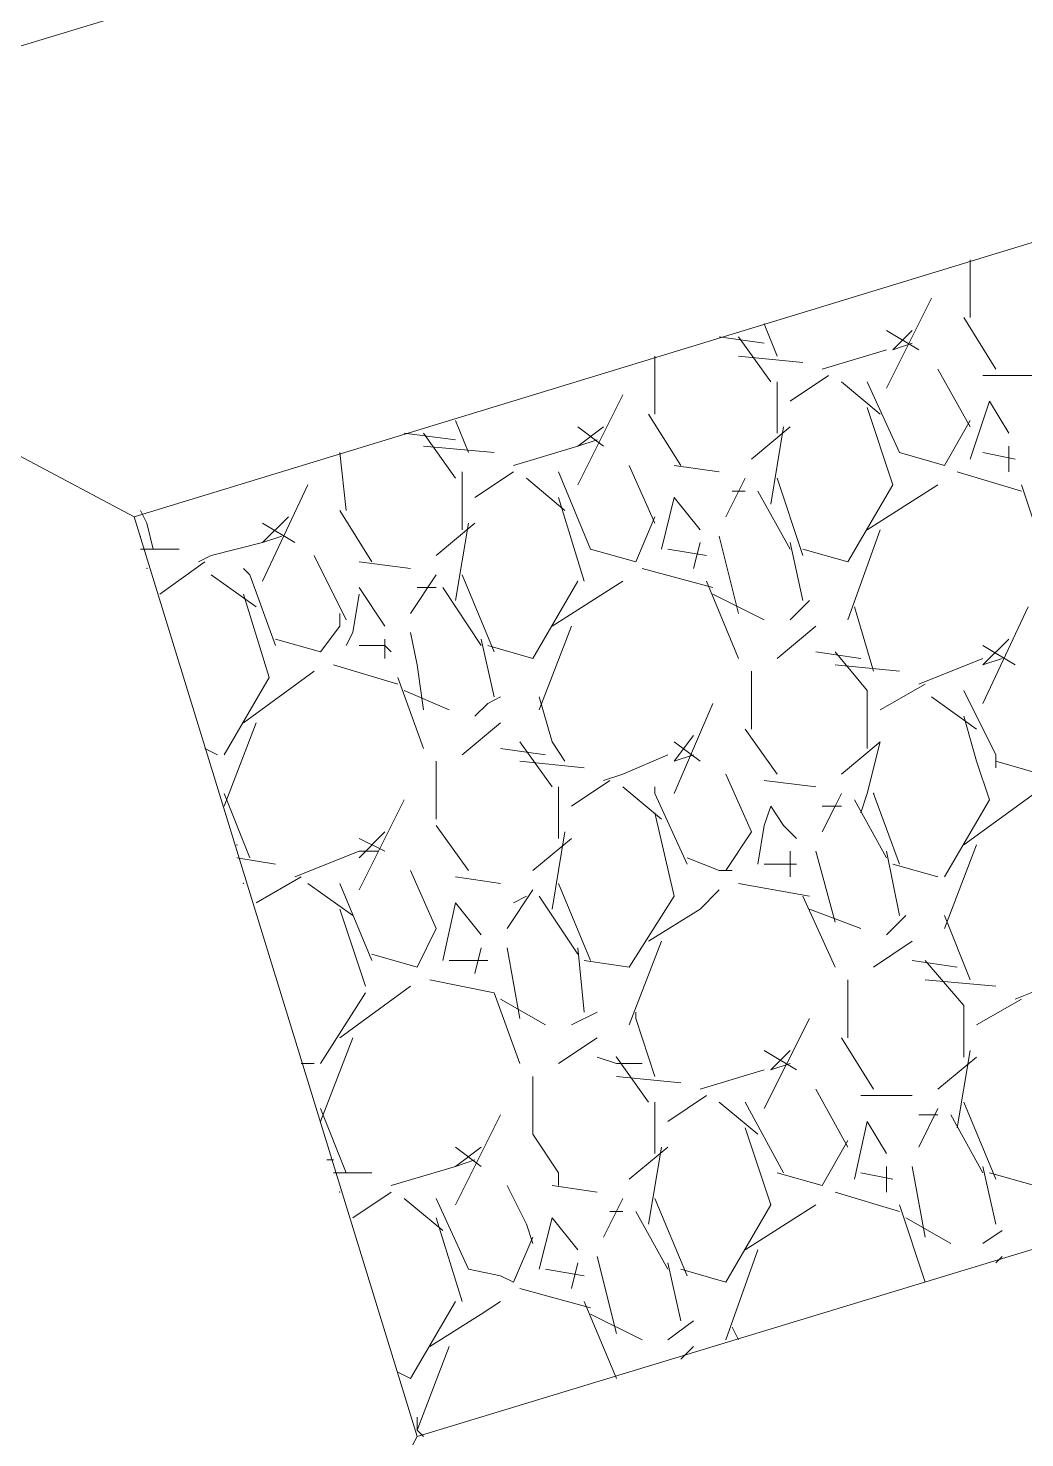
# Model space of a CAD drawing. Header units: metres. Extents: x 535413 to 535809, y 1836230 to 1836506.
# Drawn here: x 535692.125 to 535693.675, y 1836310.078 to 1836312.27 of the extents above; entities that cross this region are included whole.
import ezdxf

# ---------------------------------------------------------------- set-up
doc = ezdxf.new("R2010")
doc.units = ezdxf.units.M
doc.header["$MEASUREMENT"] = 0
doc.layers.add('Level 42', color=1, linetype='Continuous', lineweight=0)

msp = doc.modelspace()

# ---------------------------------------------------------------- linework, layer by layer
at = {"layer": 'Level 42', "color": 7, "linetype": 'Continuous', "lineweight": 0}
for p, q in [((535698.91, 1836314.31), (535691.35, 1836312.01)), ((535698.91, 1836314.31), (535691.35, 1836312.01)), ((535698.41, 1836313.38), (535692.29, 1836311.51)), ((535698.41, 1836313.38), (535692.29, 1836311.51)), ((535692.29, 1836311.51), (535691.35, 1836312.01)), ((535692.29, 1836311.51), (535691.35, 1836312.01)), ((535698.85, 1836311.94), (535692.73, 1836310.08)), ((535698.85, 1836311.94), (535692.73, 1836310.08)), ((535693.59, 1836311.82), (535693.59, 1836311.91)), ((535693.59, 1836311.82), (535693.59, 1836311.91)), ((535693.53, 1836311.85), (535693.46, 1836311.71)), ((535693.53, 1836311.85), (535693.46, 1836311.71)), ((535693.63, 1836311.74), (535693.58, 1836311.82)), ((535693.63, 1836311.74), (535693.58, 1836311.82)), ((535693.27, 1836311.78), (535693.2, 1836311.79)), ((535693.27, 1836311.78), (535693.2, 1836311.79)), ((535693.28, 1836311.72), (535693.23, 1836311.79)), ((535693.28, 1836311.72), (535693.23, 1836311.79)), ((535693.29, 1836311.76), (535693.27, 1836311.81)), ((535693.29, 1836311.76), (535693.27, 1836311.81)), ((535693.46, 1836311.8), (535693.51, 1836311.77)), ((535693.46, 1836311.8), (535693.51, 1836311.77)), ((535693.47, 1836311.77), (535693.5, 1836311.8)), ((535693.47, 1836311.77), (535693.5, 1836311.8)), ((535693.46, 1836311.77), (535693.36, 1836311.74)), ((535693.46, 1836311.77), (535693.36, 1836311.74)), ((535693.47, 1836311.77), (535693.5, 1836311.78)), ((535693.47, 1836311.77), (535693.5, 1836311.78)), ((535693.1, 1836311.67), (535693.1, 1836311.76)), ((535693.1, 1836311.67), (535693.1, 1836311.76)), ((535693.33, 1836311.75), (535693.23, 1836311.76)), ((535693.33, 1836311.75), (535693.23, 1836311.76)), ((535693.37, 1836311.73), (535693.31, 1836311.69)), ((535693.37, 1836311.73), (535693.31, 1836311.69)), ((535693.54, 1836311.74), (535693.59, 1836311.65)), ((535693.54, 1836311.74), (535693.59, 1836311.65)), ((535693.69, 1836311.73), (535693.61, 1836311.73)), ((535693.69, 1836311.73), (535693.61, 1836311.73)), ((535693.29, 1836311.64), (535693.29, 1836311.72)), ((535693.29, 1836311.64), (535693.29, 1836311.72)), ((535693.45, 1836311.67), (535693.39, 1836311.72)), ((535693.45, 1836311.67), (535693.39, 1836311.72)), ((535693.48, 1836311.61), (535693.43, 1836311.72)), ((535693.48, 1836311.61), (535693.43, 1836311.72)), ((535693.05, 1836311.7), (535692.98, 1836311.56)), ((535693.05, 1836311.7), (535692.98, 1836311.56)), ((535693.47, 1836311.56), (535693.43, 1836311.68)), ((535693.47, 1836311.56), (535693.43, 1836311.68)), ((535693.59, 1836311.6), (535693.62, 1836311.69)), ((535693.59, 1836311.6), (535693.62, 1836311.69)), ((535693.62, 1836311.69), (535693.65, 1836311.64)), ((535693.62, 1836311.69), (535693.65, 1836311.64)), ((535692.81, 1836311.61), (535692.79, 1836311.66)), ((535692.81, 1836311.61), (535692.79, 1836311.66)), ((535693.14, 1836311.59), (535693.09, 1836311.67)), ((535693.14, 1836311.59), (535693.09, 1836311.67)), ((535693.59, 1836311.66), (535693.55, 1836311.59)), ((535693.59, 1836311.66), (535693.55, 1836311.59)), ((535692.79, 1836311.63), (535692.71, 1836311.64)), ((535692.79, 1836311.63), (535692.71, 1836311.64)), ((535692.79, 1836311.57), (535692.74, 1836311.64)), ((535692.79, 1836311.57), (535692.74, 1836311.64)), ((535692.98, 1836311.65), (535693.02, 1836311.62)), ((535692.98, 1836311.62), (535693.02, 1836311.65)), ((535692.98, 1836311.65), (535693.02, 1836311.62)), ((535692.98, 1836311.62), (535693.02, 1836311.65)), ((535693.25, 1836311.6), (535693.31, 1836311.65)), ((535693.25, 1836311.6), (535693.31, 1836311.65)), ((535693.3, 1836311.65), (535693.28, 1836311.53)), ((535693.3, 1836311.65), (535693.28, 1836311.53)), ((535692.85, 1836311.61), (535692.74, 1836311.62)), ((535692.85, 1836311.61), (535692.74, 1836311.62)), ((535692.98, 1836311.62), (535692.88, 1836311.59)), ((535692.98, 1836311.62), (535692.88, 1836311.59)), ((535692.98, 1836311.62), (535693.01, 1836311.63)), ((535692.98, 1836311.62), (535693.01, 1836311.63)), ((535693.65, 1836311.62), (535693.65, 1836311.58)), ((535693.65, 1836311.62), (535693.65, 1836311.58)), ((535692.62, 1836311.52), (535692.61, 1836311.61)), ((535692.62, 1836311.52), (535692.61, 1836311.61)), ((535693.55, 1836311.59), (535693.48, 1836311.61)), ((535693.55, 1836311.59), (535693.48, 1836311.61)), ((535693.66, 1836311.6), (535693.61, 1836311.61)), ((535693.66, 1836311.6), (535693.61, 1836311.61)), ((535692.8, 1836311.49), (535692.8, 1836311.58)), ((535692.8, 1836311.49), (535692.8, 1836311.58)), ((535692.88, 1836311.58), (535692.82, 1836311.54)), ((535692.88, 1836311.58), (535692.82, 1836311.54)), ((535692.96, 1836311.52), (535692.9, 1836311.57)), ((535692.96, 1836311.52), (535692.9, 1836311.57)), ((535693, 1836311.46), (535692.95, 1836311.58)), ((535693, 1836311.46), (535692.95, 1836311.58)), ((535693.06, 1836311.59), (535693.1, 1836311.5)), ((535693.06, 1836311.59), (535693.1, 1836311.5)), ((535693.2, 1836311.58), (535693.13, 1836311.59)), ((535693.2, 1836311.58), (535693.13, 1836311.59)), ((535693.24, 1836311.57), (535693.21, 1836311.51)), ((535693.24, 1836311.57), (535693.21, 1836311.51)), ((535693.29, 1836311.57), (535693.33, 1836311.45)), ((535693.29, 1836311.57), (535693.33, 1836311.45)), ((535693.29, 1836311.57), (535693.33, 1836311.45)), ((535693.29, 1836311.57), (535693.33, 1836311.45)), ((535693.57, 1836311.58), (535693.67, 1836311.55)), ((535693.57, 1836311.58), (535693.67, 1836311.55)), ((535692.56, 1836311.56), (535692.49, 1836311.41)), ((535692.56, 1836311.56), (535692.49, 1836311.41)), ((535693.22, 1836311.55), (535693.24, 1836311.55)), ((535693.22, 1836311.55), (535693.24, 1836311.55)), ((535693.26, 1836311.55), (535693.31, 1836311.46)), ((535693.26, 1836311.55), (535693.31, 1836311.46)), ((535693.4, 1836311.44), (535693.47, 1836311.56)), ((535693.4, 1836311.44), (535693.47, 1836311.56)), ((535693.43, 1836311.49), (535693.54, 1836311.56)), ((535693.43, 1836311.49), (535693.54, 1836311.56)), ((535693.67, 1836311.56), (535693.71, 1836311.44)), ((535693.67, 1836311.56), (535693.71, 1836311.44)), ((535692.99, 1836311.41), (535692.95, 1836311.54)), ((535692.99, 1836311.41), (535692.95, 1836311.54)), ((535693.11, 1836311.46), (535693.13, 1836311.54)), ((535693.11, 1836311.46), (535693.13, 1836311.54)), ((535693.13, 1836311.54), (535693.17, 1836311.49)), ((535693.13, 1836311.54), (535693.17, 1836311.49)), ((535692.29, 1836311.51), (535692.73, 1836310.08)), ((535692.29, 1836311.51), (535692.73, 1836310.08)), ((535692.31, 1836311.5), (535692.3, 1836311.52)), ((535692.31, 1836311.5), (535692.3, 1836311.52)), ((535692.49, 1836311.47), (535692.53, 1836311.51)), ((535692.49, 1836311.47), (535692.53, 1836311.51)), ((535692.66, 1836311.44), (535692.61, 1836311.52)), ((535692.66, 1836311.44), (535692.61, 1836311.52)), ((535693.1, 1836311.51), (535693.07, 1836311.44)), ((535693.1, 1836311.51), (535693.07, 1836311.44)), ((535692.32, 1836311.46), (535692.31, 1836311.5)), ((535692.32, 1836311.46), (535692.31, 1836311.5)), ((535692.49, 1836311.5), (535692.54, 1836311.47)), ((535692.49, 1836311.5), (535692.54, 1836311.47)), ((535692.76, 1836311.45), (535692.82, 1836311.5)), ((535692.76, 1836311.45), (535692.82, 1836311.5)), ((535692.81, 1836311.5), (535692.79, 1836311.38)), ((535692.81, 1836311.5), (535692.79, 1836311.38)), ((535693.4, 1836311.35), (535693.45, 1836311.49)), ((535693.4, 1836311.35), (535693.45, 1836311.49)), ((535692.49, 1836311.47), (535692.41, 1836311.45)), ((535692.49, 1836311.47), (535692.41, 1836311.45)), ((535692.49, 1836311.47), (535692.52, 1836311.48)), ((535692.49, 1836311.47), (535692.52, 1836311.48)), ((535693.17, 1836311.47), (535693.16, 1836311.43)), ((535693.17, 1836311.47), (535693.16, 1836311.43)), ((535693.2, 1836311.48), (535693.23, 1836311.36)), ((535693.2, 1836311.48), (535693.23, 1836311.36)), ((535693.31, 1836311.47), (535693.33, 1836311.38)), ((535693.31, 1836311.47), (535693.33, 1836311.38)), ((535692.36, 1836311.46), (535692.3, 1836311.46)), ((535692.36, 1836311.46), (535692.3, 1836311.46)), ((535692.4, 1836311.44), (535692.33, 1836311.39)), ((535692.4, 1836311.44), (535692.33, 1836311.39)), ((535692.41, 1836311.45), (535692.39, 1836311.44)), ((535692.41, 1836311.45), (535692.39, 1836311.44)), ((535692.57, 1836311.45), (535692.62, 1836311.35)), ((535692.57, 1836311.45), (535692.62, 1836311.35)), ((535692.72, 1836311.43), (535692.64, 1836311.44)), ((535692.72, 1836311.43), (535692.64, 1836311.44)), ((535693.07, 1836311.44), (535693, 1836311.46)), ((535693.07, 1836311.44), (535693, 1836311.46)), ((535693.18, 1836311.45), (535693.12, 1836311.46)), ((535693.18, 1836311.45), (535693.12, 1836311.46)), ((535693.33, 1836311.46), (535693.4, 1836311.44)), ((535693.33, 1836311.46), (535693.4, 1836311.44)), ((535692.48, 1836311.37), (535692.41, 1836311.42)), ((535692.48, 1836311.37), (535692.41, 1836311.42)), ((535692.47, 1836311.42), (535692.46, 1836311.43)), ((535692.47, 1836311.42), (535692.46, 1836311.43)), ((535692.51, 1836311.31), (535692.47, 1836311.42)), ((535692.51, 1836311.31), (535692.47, 1836311.42)), ((535692.76, 1836311.42), (535692.72, 1836311.36)), ((535692.76, 1836311.42), (535692.72, 1836311.36)), ((535692.8, 1836311.42), (535692.85, 1836311.3)), ((535692.8, 1836311.42), (535692.85, 1836311.3)), ((535692.8, 1836311.42), (535692.85, 1836311.3)), ((535692.8, 1836311.42), (535692.85, 1836311.3)), ((535693.08, 1836311.43), (535693.19, 1836311.4)), ((535693.08, 1836311.43), (535693.19, 1836311.4)), ((535692.64, 1836311.4), (535692.68, 1836311.34)), ((535692.64, 1836311.4), (535692.68, 1836311.34)), ((535692.73, 1836311.4), (535692.76, 1836311.4)), ((535692.73, 1836311.4), (535692.76, 1836311.4)), ((535692.77, 1836311.4), (535692.83, 1836311.31)), ((535692.77, 1836311.4), (535692.83, 1836311.31)), ((535692.91, 1836311.29), (535692.98, 1836311.41)), ((535692.91, 1836311.29), (535692.98, 1836311.41)), ((535692.94, 1836311.34), (535693.05, 1836311.41)), ((535692.94, 1836311.34), (535693.05, 1836311.41)), ((535693.18, 1836311.41), (535693.23, 1836311.29)), ((535693.18, 1836311.41), (535693.23, 1836311.29)), ((535692.5, 1836311.26), (535692.46, 1836311.39)), ((535692.5, 1836311.26), (535692.46, 1836311.39)), ((535692.63, 1836311.33), (535692.64, 1836311.39)), ((535692.63, 1836311.33), (535692.64, 1836311.39)), ((535693.19, 1836311.39), (535693.27, 1836311.35)), ((535693.19, 1836311.39), (535693.27, 1836311.35)), ((535693.31, 1836311.35), (535693.34, 1836311.38)), ((535693.31, 1836311.35), (535693.34, 1836311.38)), ((535692.61, 1836311.36), (535692.61, 1836311.34)), ((535692.61, 1836311.36), (535692.61, 1836311.34)), ((535693.44, 1836311.27), (535693.41, 1836311.37)), ((535693.44, 1836311.27), (535693.41, 1836311.37)), ((535693.68, 1836311.37), (535693.61, 1836311.22)), ((535693.68, 1836311.37), (535693.61, 1836311.22)), ((535692.61, 1836311.34), (535692.58, 1836311.3)), ((535692.61, 1836311.34), (535692.58, 1836311.3)), ((535692.62, 1836311.31), (535692.63, 1836311.33)), ((535692.62, 1836311.31), (535692.63, 1836311.33)), ((535692.72, 1836311.33), (535692.73, 1836311.28)), ((535692.72, 1836311.33), (535692.73, 1836311.28)), ((535692.92, 1836311.21), (535692.97, 1836311.34)), ((535692.92, 1836311.21), (535692.97, 1836311.34)), ((535693.29, 1836311.29), (535693.35, 1836311.34)), ((535693.29, 1836311.29), (535693.35, 1836311.34)), ((535692.58, 1836311.3), (535692.51, 1836311.32)), ((535692.58, 1836311.3), (535692.51, 1836311.32)), ((535692.68, 1836311.31), (535692.64, 1836311.31)), ((535692.68, 1836311.31), (535692.64, 1836311.31)), ((535692.68, 1836311.32), (535692.68, 1836311.3)), ((535692.68, 1836311.32), (535692.68, 1836311.3)), ((535692.69, 1836311.3), (535692.68, 1836311.31)), ((535692.69, 1836311.3), (535692.68, 1836311.31)), ((535692.83, 1836311.32), (535692.85, 1836311.23)), ((535692.83, 1836311.32), (535692.85, 1836311.23)), ((535692.84, 1836311.31), (535692.91, 1836311.29)), ((535692.84, 1836311.31), (535692.91, 1836311.29)), ((535693.61, 1836311.28), (535693.65, 1836311.32)), ((535693.61, 1836311.28), (535693.65, 1836311.32)), ((535693.61, 1836311.31), (535693.66, 1836311.28)), ((535693.61, 1836311.31), (535693.66, 1836311.28)), ((535692.68, 1836311.3), (535692.68, 1836311.29)), ((535692.68, 1836311.3), (535692.68, 1836311.29)), ((535693.42, 1836311.29), (535693.35, 1836311.3)), ((535693.42, 1836311.29), (535693.35, 1836311.3)), ((535693.43, 1836311.24), (535693.38, 1836311.3)), ((535693.43, 1836311.24), (535693.38, 1836311.3)), ((535693.61, 1836311.29), (535693.51, 1836311.25)), ((535693.61, 1836311.29), (535693.51, 1836311.25)), ((535693.61, 1836311.28), (535693.64, 1836311.29)), ((535693.61, 1836311.28), (535693.64, 1836311.29)), ((535692.46, 1836311.19), (535692.57, 1836311.27)), ((535692.46, 1836311.19), (535692.57, 1836311.27)), ((535692.6, 1836311.28), (535692.7, 1836311.25)), ((535692.6, 1836311.28), (535692.7, 1836311.25)), ((535692.73, 1836311.28), (535692.74, 1836311.21)), ((535692.73, 1836311.28), (535692.74, 1836311.21)), ((535693.25, 1836311.18), (535693.25, 1836311.27)), ((535693.25, 1836311.18), (535693.25, 1836311.27)), ((535693.48, 1836311.27), (535693.38, 1836311.28)), ((535693.48, 1836311.27), (535693.38, 1836311.28)), ((535692.43, 1836311.14), (535692.5, 1836311.26)), ((535692.43, 1836311.14), (535692.5, 1836311.26)), ((535692.7, 1836311.26), (535692.74, 1836311.15)), ((535692.7, 1836311.26), (535692.74, 1836311.15)), ((535693.52, 1836311.25), (535693.45, 1836311.21)), ((535693.52, 1836311.25), (535693.45, 1836311.21)), ((535692.71, 1836311.24), (535692.78, 1836311.21)), ((535692.71, 1836311.24), (535692.78, 1836311.21)), ((535692.82, 1836311.2), (535692.84, 1836311.22)), ((535692.82, 1836311.2), (535692.84, 1836311.22)), ((535692.84, 1836311.22), (535692.86, 1836311.23)), ((535692.84, 1836311.22), (535692.86, 1836311.23)), ((535692.94, 1836311.16), (535692.92, 1836311.23)), ((535692.94, 1836311.16), (535692.92, 1836311.23)), ((535693.19, 1836311.22), (535693.13, 1836311.08)), ((535693.19, 1836311.22), (535693.13, 1836311.08)), ((535693.43, 1836311.15), (535693.43, 1836311.24)), ((535693.43, 1836311.15), (535693.43, 1836311.24)), ((535693.6, 1836311.18), (535693.53, 1836311.23)), ((535693.6, 1836311.18), (535693.53, 1836311.23)), ((535693.63, 1836311.14), (535693.58, 1836311.24)), ((535693.63, 1836311.14), (535693.58, 1836311.24)), ((535693.6, 1836311.13), (535693.58, 1836311.2)), ((535693.6, 1836311.13), (535693.58, 1836311.2)), ((535692.43, 1836311.06), (535692.48, 1836311.19)), ((535692.43, 1836311.06), (535692.48, 1836311.19)), ((535692.8, 1836311.14), (535692.86, 1836311.19)), ((535692.8, 1836311.14), (535692.86, 1836311.19)), ((535693.29, 1836311.11), (535693.24, 1836311.18)), ((535693.29, 1836311.11), (535693.24, 1836311.18)), ((535692.94, 1836311.09), (535692.89, 1836311.16)), ((535692.94, 1836311.09), (535692.89, 1836311.16)), ((535692.96, 1836311.13), (535692.94, 1836311.16)), ((535692.96, 1836311.13), (535692.94, 1836311.16)), ((535693.13, 1836311.13), (535693.16, 1836311.17)), ((535693.13, 1836311.13), (535693.16, 1836311.17)), ((535693.13, 1836311.16), (535693.17, 1836311.13)), ((535693.13, 1836311.16), (535693.17, 1836311.13)), ((535693.39, 1836311.11), (535693.45, 1836311.16)), ((535693.39, 1836311.11), (535693.45, 1836311.16)), ((535693.45, 1836311.16), (535693.43, 1836311.08)), ((535693.45, 1836311.16), (535693.43, 1836311.08)), ((535692.4, 1836311.15), (535692.42, 1836311.14)), ((535692.4, 1836311.15), (535692.42, 1836311.14)), ((535692.93, 1836311.14), (535692.86, 1836311.15)), ((535692.93, 1836311.14), (535692.86, 1836311.15)), ((535693.12, 1836311.14), (535693.05, 1836311.11)), ((535693.12, 1836311.14), (535693.05, 1836311.11)), ((535693.13, 1836311.13), (535693.16, 1836311.14)), ((535693.13, 1836311.13), (535693.16, 1836311.14)), ((535693.63, 1836311.12), (535693.63, 1836311.14)), ((535693.63, 1836311.12), (535693.63, 1836311.14)), ((535692.76, 1836311.04), (535692.76, 1836311.13)), ((535692.76, 1836311.04), (535692.76, 1836311.13)), ((535692.99, 1836311.12), (535692.89, 1836311.13)), ((535692.99, 1836311.12), (535692.89, 1836311.13)), ((535693.05, 1836311.11), (535693.02, 1836311.1)), ((535693.05, 1836311.11), (535693.02, 1836311.1)), ((535693.21, 1836311.11), (535693.25, 1836311.02)), ((535693.21, 1836311.11), (535693.25, 1836311.02)), ((535693.62, 1836311.07), (535693.6, 1836311.13)), ((535693.62, 1836311.07), (535693.6, 1836311.13)), ((535693.7, 1836311.11), (535693.63, 1836311.13)), ((535693.7, 1836311.11), (535693.63, 1836311.13)), ((535692.95, 1836311.01), (535692.95, 1836311.09)), ((535692.95, 1836311.01), (535692.95, 1836311.09)), ((535693.03, 1836311.1), (535692.97, 1836311.06)), ((535693.03, 1836311.1), (535692.97, 1836311.06)), ((535693.11, 1836311.04), (535693.05, 1836311.09)), ((535693.11, 1836311.04), (535693.05, 1836311.09)), ((535693.1, 1836311.08), (535693.1, 1836311.09)), ((535693.1, 1836311.08), (535693.1, 1836311.09)), ((535693.35, 1836311.09), (535693.27, 1836311.1)), ((535693.35, 1836311.09), (535693.27, 1836311.1)), ((535692.47, 1836310.98), (535692.43, 1836311.08)), ((535692.47, 1836310.98), (535692.43, 1836311.08)), ((535692.71, 1836311.07), (535692.64, 1836310.93)), ((535692.71, 1836311.07), (535692.64, 1836310.93)), ((535693.15, 1836310.97), (535693.1, 1836311.08)), ((535693.15, 1836310.97), (535693.1, 1836311.08)), ((535693.39, 1836311.08), (535693.38, 1836311.06)), ((535693.39, 1836311.08), (535693.38, 1836311.06)), ((535693.41, 1836311.07), (535693.46, 1836310.98)), ((535693.41, 1836311.07), (535693.46, 1836310.98)), ((535693.43, 1836311.08), (535693.42, 1836311.05)), ((535693.43, 1836311.08), (535693.42, 1836311.05)), ((535693.44, 1836311.08), (535693.48, 1836310.97)), ((535693.44, 1836311.08), (535693.48, 1836310.97)), ((535693.44, 1836311.08), (535693.48, 1836310.97)), ((535693.44, 1836311.08), (535693.48, 1836310.97)), ((535693.55, 1836310.95), (535693.62, 1836311.07)), ((535693.55, 1836310.95), (535693.62, 1836311.07)), ((535693.58, 1836311), (535693.69, 1836311.08)), ((535693.58, 1836311), (535693.69, 1836311.08)), ((535693.13, 1836310.92), (535693.1, 1836311.05)), ((535693.13, 1836310.92), (535693.1, 1836311.05)), ((535693.27, 1836311.03), (535693.28, 1836311.06)), ((535693.27, 1836311.03), (535693.28, 1836311.06)), ((535693.28, 1836311.06), (535693.3, 1836311.03)), ((535693.28, 1836311.06), (535693.3, 1836311.03)), ((535693.38, 1836311.06), (535693.36, 1836311.02)), ((535693.36, 1836311.06), (535693.39, 1836311.06)), ((535693.38, 1836311.06), (535693.36, 1836311.02)), ((535693.36, 1836311.06), (535693.39, 1836311.06)), ((535692.81, 1836310.96), (535692.76, 1836311.03)), ((535692.81, 1836310.96), (535692.76, 1836311.03)), ((535693.26, 1836310.97), (535693.27, 1836311.03)), ((535693.26, 1836310.97), (535693.27, 1836311.03)), ((535693.3, 1836311.03), (535693.32, 1836311.01)), ((535693.3, 1836311.03), (535693.32, 1836311.01)), ((535692.64, 1836310.98), (535692.68, 1836311.02)), ((535692.64, 1836310.98), (535692.68, 1836311.02)), ((535692.64, 1836311.01), (535692.68, 1836310.99)), ((535692.64, 1836311.01), (535692.68, 1836310.99)), ((535692.91, 1836310.96), (535692.97, 1836311.01)), ((535692.91, 1836310.96), (535692.97, 1836311.01)), ((535692.96, 1836311.02), (535692.94, 1836310.9)), ((535692.96, 1836311.02), (535692.94, 1836310.9)), ((535693.25, 1836311.02), (535693.21, 1836310.96)), ((535693.25, 1836311.02), (535693.21, 1836310.96)), ((535693.55, 1836310.87), (535693.6, 1836311)), ((535693.55, 1836310.87), (535693.6, 1836311)), ((535692.51, 1836310.97), (535692.45, 1836310.98)), ((535692.51, 1836310.97), (535692.45, 1836310.98)), ((535692.64, 1836310.99), (535692.54, 1836310.95)), ((535692.64, 1836310.99), (535692.54, 1836310.95)), ((535692.64, 1836310.99), (535692.67, 1836310.99)), ((535692.64, 1836310.99), (535692.67, 1836310.99)), ((535693.2, 1836310.96), (535693.15, 1836310.98)), ((535693.2, 1836310.96), (535693.15, 1836310.98)), ((535693.31, 1836310.99), (535693.31, 1836310.95)), ((535693.31, 1836310.99), (535693.31, 1836310.95)), ((535693.35, 1836310.99), (535693.38, 1836310.88)), ((535693.35, 1836310.99), (535693.38, 1836310.88)), ((535693.46, 1836310.99), (535693.48, 1836310.89)), ((535693.46, 1836310.99), (535693.48, 1836310.89)), ((535692.72, 1836310.96), (535692.76, 1836310.87)), ((535692.72, 1836310.96), (535692.76, 1836310.87)), ((535693.22, 1836310.96), (535693.2, 1836310.96)), ((535693.22, 1836310.96), (535693.2, 1836310.96)), ((535693.32, 1836310.97), (535693.27, 1836310.97)), ((535693.32, 1836310.97), (535693.27, 1836310.97)), ((535693.47, 1836310.97), (535693.54, 1836310.95)), ((535693.47, 1836310.97), (535693.54, 1836310.95)), ((535692.55, 1836310.95), (535692.48, 1836310.91)), ((535692.55, 1836310.95), (535692.48, 1836310.91)), ((535692.63, 1836310.89), (535692.56, 1836310.94)), ((535692.63, 1836310.89), (535692.56, 1836310.94)), ((535692.66, 1836310.82), (535692.61, 1836310.94)), ((535692.66, 1836310.82), (535692.61, 1836310.94)), ((535692.86, 1836310.94), (535692.79, 1836310.95)), ((535692.86, 1836310.94), (535692.79, 1836310.95)), ((535692.95, 1836310.94), (535693, 1836310.82)), ((535692.95, 1836310.94), (535693, 1836310.82)), ((535692.95, 1836310.94), (535693, 1836310.82)), ((535692.95, 1836310.94), (535693, 1836310.82)), ((535693.23, 1836310.94), (535693.34, 1836310.92)), ((535693.23, 1836310.94), (535693.34, 1836310.92)), ((535692.91, 1836310.93), (535692.87, 1836310.87)), ((535692.91, 1836310.93), (535692.87, 1836310.87)), ((535692.88, 1836310.91), (535692.9, 1836310.92)), ((535692.88, 1836310.91), (535692.9, 1836310.92)), ((535692.92, 1836310.92), (535692.98, 1836310.83)), ((535692.92, 1836310.92), (535692.98, 1836310.83)), ((535693.06, 1836310.81), (535693.13, 1836310.92)), ((535693.06, 1836310.81), (535693.13, 1836310.92)), ((535693.17, 1836310.9), (535693.2, 1836310.93)), ((535693.17, 1836310.9), (535693.2, 1836310.93)), ((535693.33, 1836310.92), (535693.38, 1836310.81)), ((535693.33, 1836310.92), (535693.38, 1836310.81)), ((535692.65, 1836310.78), (535692.61, 1836310.9)), ((535692.65, 1836310.78), (535692.61, 1836310.9)), ((535692.77, 1836310.82), (535692.79, 1836310.91)), ((535692.77, 1836310.82), (535692.79, 1836310.91)), ((535692.79, 1836310.91), (535692.83, 1836310.86)), ((535692.79, 1836310.91), (535692.83, 1836310.86)), ((535693.09, 1836310.85), (535693.17, 1836310.9)), ((535693.09, 1836310.85), (535693.17, 1836310.9)), ((535693.34, 1836310.9), (535693.42, 1836310.87)), ((535693.34, 1836310.9), (535693.42, 1836310.87)), ((535692.76, 1836310.87), (535692.73, 1836310.81)), ((535692.76, 1836310.87), (535692.73, 1836310.81)), ((535693.46, 1836310.86), (535693.49, 1836310.89)), ((535693.46, 1836310.86), (535693.49, 1836310.89)), ((535693.59, 1836310.79), (535693.55, 1836310.89)), ((535693.59, 1836310.79), (535693.55, 1836310.89)), ((535693.06, 1836310.72), (535693.11, 1836310.85)), ((535693.06, 1836310.72), (535693.11, 1836310.85)), ((535693.44, 1836310.81), (535693.5, 1836310.85)), ((535693.44, 1836310.81), (535693.5, 1836310.85)), ((535692.73, 1836310.81), (535692.66, 1836310.83)), ((535692.73, 1836310.81), (535692.66, 1836310.83)), ((535692.83, 1836310.84), (535692.82, 1836310.8)), ((535692.83, 1836310.84), (535692.82, 1836310.8)), ((535692.87, 1836310.84), (535692.89, 1836310.73)), ((535692.87, 1836310.84), (535692.89, 1836310.73)), ((535692.98, 1836310.84), (535692.99, 1836310.74)), ((535692.98, 1836310.84), (535692.99, 1836310.74)), ((535692.84, 1836310.82), (535692.78, 1836310.82)), ((535692.84, 1836310.82), (535692.78, 1836310.82)), ((535692.99, 1836310.82), (535693.06, 1836310.81)), ((535692.99, 1836310.82), (535693.06, 1836310.81)), ((535693.57, 1836310.81), (535693.5, 1836310.82)), ((535693.57, 1836310.81), (535693.5, 1836310.82)), ((535693.58, 1836310.75), (535693.52, 1836310.82)), ((535693.58, 1836310.75), (535693.52, 1836310.82)), ((535692.75, 1836310.79), (535692.85, 1836310.77)), ((535692.75, 1836310.79), (535692.85, 1836310.77)), ((535693.4, 1836310.7), (535693.4, 1836310.79)), ((535693.4, 1836310.7), (535693.4, 1836310.79)), ((535693.63, 1836310.78), (535693.52, 1836310.79)), ((535693.63, 1836310.78), (535693.52, 1836310.79)), ((535693.76, 1836310.8), (535693.66, 1836310.76)), ((535693.76, 1836310.8), (535693.66, 1836310.76)), ((535692.58, 1836310.66), (535692.65, 1836310.77)), ((535692.58, 1836310.66), (535692.65, 1836310.77)), ((535692.61, 1836310.7), (535692.72, 1836310.78)), ((535692.61, 1836310.7), (535692.72, 1836310.78)), ((535692.85, 1836310.77), (535692.89, 1836310.66)), ((535692.85, 1836310.77), (535692.89, 1836310.66)), ((535692.86, 1836310.76), (535692.93, 1836310.72)), ((535692.86, 1836310.76), (535692.93, 1836310.72)), ((535693.67, 1836310.76), (535693.6, 1836310.72)), ((535693.67, 1836310.76), (535693.6, 1836310.72)), ((535692.97, 1836310.72), (535693.01, 1836310.74)), ((535692.97, 1836310.72), (535693.01, 1836310.74)), ((535693.07, 1836310.73), (535693.07, 1836310.74)), ((535693.07, 1836310.73), (535693.07, 1836310.74)), ((535693.58, 1836310.67), (535693.58, 1836310.75)), ((535693.58, 1836310.67), (535693.58, 1836310.75)), ((535693.1, 1836310.64), (535693.07, 1836310.73)), ((535693.1, 1836310.64), (535693.07, 1836310.73)), ((535693.34, 1836310.73), (535693.27, 1836310.59)), ((535693.34, 1836310.73), (535693.27, 1836310.59)), ((535692.58, 1836310.57), (535692.63, 1836310.7)), ((535692.58, 1836310.57), (535692.63, 1836310.7)), ((535692.95, 1836310.66), (535693.01, 1836310.7)), ((535692.95, 1836310.66), (535693.01, 1836310.7)), ((535693.44, 1836310.62), (535693.39, 1836310.7)), ((535693.44, 1836310.62), (535693.39, 1836310.7)), ((535693.27, 1836310.68), (535693.32, 1836310.65)), ((535693.27, 1836310.68), (535693.32, 1836310.65)), ((535693.28, 1836310.65), (535693.31, 1836310.68)), ((535693.28, 1836310.65), (535693.31, 1836310.68)), ((535693.59, 1836310.68), (535693.57, 1836310.56)), ((535693.59, 1836310.68), (535693.57, 1836310.56)), ((535692.55, 1836310.66), (535692.57, 1836310.66)), ((535692.55, 1836310.66), (535692.57, 1836310.66)), ((535693.04, 1836310.66), (535693.01, 1836310.67)), ((535693.04, 1836310.66), (535693.01, 1836310.67)), ((535693.09, 1836310.6), (535693.04, 1836310.67)), ((535693.09, 1836310.6), (535693.04, 1836310.67)), ((535693.08, 1836310.66), (535693.04, 1836310.66)), ((535693.08, 1836310.66), (535693.04, 1836310.66)), ((535693.27, 1836310.65), (535693.17, 1836310.62)), ((535693.27, 1836310.65), (535693.17, 1836310.62)), ((535693.28, 1836310.65), (535693.31, 1836310.66)), ((535693.28, 1836310.65), (535693.31, 1836310.66)), ((535693.54, 1836310.62), (535693.6, 1836310.67)), ((535693.54, 1836310.62), (535693.6, 1836310.67)), ((535692.91, 1836310.55), (535692.91, 1836310.64)), ((535692.91, 1836310.55), (535692.91, 1836310.64)), ((535693.14, 1836310.63), (535693.04, 1836310.64)), ((535693.14, 1836310.63), (535693.04, 1836310.64)), ((535693.18, 1836310.61), (535693.12, 1836310.57)), ((535693.18, 1836310.61), (535693.12, 1836310.57)), ((535693.35, 1836310.62), (535693.4, 1836310.53)), ((535693.35, 1836310.62), (535693.4, 1836310.53)), ((535693.5, 1836310.61), (535693.42, 1836310.61)), ((535693.5, 1836310.61), (535693.42, 1836310.61)), ((535692.62, 1836310.49), (535692.58, 1836310.59)), ((535692.62, 1836310.49), (535692.58, 1836310.59)), ((535693.1, 1836310.52), (535693.1, 1836310.6)), ((535693.1, 1836310.52), (535693.1, 1836310.6)), ((535693.26, 1836310.55), (535693.2, 1836310.6)), ((535693.26, 1836310.55), (535693.2, 1836310.6)), ((535693.3, 1836310.49), (535693.24, 1836310.6)), ((535693.3, 1836310.49), (535693.24, 1836310.6)), ((535693.54, 1836310.59), (535693.51, 1836310.53)), ((535693.54, 1836310.59), (535693.51, 1836310.53)), ((535693.58, 1836310.6), (535693.63, 1836310.48)), ((535693.58, 1836310.6), (535693.63, 1836310.48)), ((535693.58, 1836310.6), (535693.63, 1836310.48)), ((535693.58, 1836310.6), (535693.63, 1836310.48)), ((535692.86, 1836310.58), (535692.79, 1836310.44)), ((535692.86, 1836310.58), (535692.79, 1836310.44)), ((535693.41, 1836310.48), (535693.43, 1836310.57)), ((535693.41, 1836310.48), (535693.43, 1836310.57)), ((535693.43, 1836310.57), (535693.46, 1836310.52)), ((535693.43, 1836310.57), (535693.46, 1836310.52)), ((535693.51, 1836310.58), (535693.54, 1836310.58)), ((535693.51, 1836310.58), (535693.54, 1836310.58)), ((535693.56, 1836310.58), (535693.61, 1836310.49)), ((535693.56, 1836310.58), (535693.61, 1836310.49)), ((535692.95, 1836310.49), (535692.91, 1836310.55)), ((535692.95, 1836310.49), (535692.91, 1836310.55)), ((535693.28, 1836310.44), (535693.24, 1836310.56)), ((535693.28, 1836310.44), (535693.24, 1836310.56)), ((535693.4, 1836310.54), (535693.36, 1836310.47)), ((535693.4, 1836310.54), (535693.36, 1836310.47)), ((535692.79, 1836310.53), (535692.83, 1836310.5)), ((535692.79, 1836310.5), (535692.83, 1836310.53)), ((535692.79, 1836310.53), (535692.83, 1836310.5)), ((535692.79, 1836310.5), (535692.83, 1836310.53)), ((535693.06, 1836310.48), (535693.12, 1836310.53)), ((535693.06, 1836310.48), (535693.12, 1836310.53)), ((535693.11, 1836310.53), (535693.09, 1836310.41)), ((535693.11, 1836310.53), (535693.09, 1836310.41)), ((535692.6, 1836310.51), (535692.59, 1836310.51)), ((535692.6, 1836310.51), (535692.59, 1836310.51)), ((535692.79, 1836310.5), (535692.69, 1836310.47)), ((535692.79, 1836310.5), (535692.69, 1836310.47)), ((535692.79, 1836310.5), (535692.82, 1836310.51)), ((535692.79, 1836310.5), (535692.82, 1836310.51)), ((535693.46, 1836310.5), (535693.46, 1836310.46)), ((535693.46, 1836310.5), (535693.46, 1836310.46)), ((535693.5, 1836310.5), (535693.52, 1836310.39)), ((535693.5, 1836310.5), (535693.52, 1836310.39)), ((535693.61, 1836310.5), (535693.63, 1836310.41)), ((535693.61, 1836310.5), (535693.63, 1836310.41)), ((535692.66, 1836310.49), (535692.6, 1836310.49)), ((535692.66, 1836310.49), (535692.6, 1836310.49)), ((535692.95, 1836310.47), (535692.95, 1836310.49)), ((535692.95, 1836310.47), (535692.95, 1836310.49)), ((535693.36, 1836310.47), (535693.29, 1836310.49)), ((535693.36, 1836310.47), (535693.29, 1836310.49)), ((535693.47, 1836310.48), (535693.42, 1836310.49)), ((535693.47, 1836310.48), (535693.42, 1836310.49)), ((535693.62, 1836310.49), (535693.69, 1836310.47)), ((535693.62, 1836310.49), (535693.69, 1836310.47)), ((535692.69, 1836310.46), (535692.63, 1836310.42)), ((535692.69, 1836310.46), (535692.63, 1836310.42)), ((535692.87, 1836310.47), (535692.9, 1836310.41)), ((535692.87, 1836310.47), (535692.9, 1836310.41)), ((535693.01, 1836310.46), (535692.94, 1836310.47)), ((535693.01, 1836310.46), (535692.94, 1836310.47)), ((535693.38, 1836310.46), (535693.48, 1836310.43)), ((535693.38, 1836310.46), (535693.48, 1836310.43)), ((535692.77, 1836310.4), (535692.71, 1836310.45)), ((535692.77, 1836310.4), (535692.71, 1836310.45)), ((535692.81, 1836310.34), (535692.76, 1836310.45)), ((535692.81, 1836310.34), (535692.76, 1836310.45)), ((535693.05, 1836310.45), (535693.02, 1836310.39)), ((535693.05, 1836310.45), (535693.02, 1836310.39)), ((535693.03, 1836310.43), (535693.05, 1836310.43)), ((535693.03, 1836310.43), (535693.05, 1836310.43)), ((535693.07, 1836310.43), (535693.12, 1836310.34)), ((535693.07, 1836310.43), (535693.12, 1836310.34)), ((535693.1, 1836310.45), (535693.15, 1836310.33)), ((535693.1, 1836310.45), (535693.15, 1836310.33)), ((535693.1, 1836310.45), (535693.15, 1836310.33)), ((535693.1, 1836310.45), (535693.15, 1836310.33)), ((535693.21, 1836310.32), (535693.28, 1836310.44)), ((535693.21, 1836310.32), (535693.28, 1836310.44)), ((535693.24, 1836310.37), (535693.35, 1836310.44)), ((535693.24, 1836310.37), (535693.35, 1836310.44)), ((535693.48, 1836310.44), (535693.52, 1836310.32)), ((535693.48, 1836310.44), (535693.52, 1836310.32)), ((535692.8, 1836310.29), (535692.76, 1836310.42)), ((535692.8, 1836310.29), (535692.76, 1836310.42)), ((535692.9, 1836310.41), (535692.91, 1836310.38)), ((535692.9, 1836310.41), (535692.91, 1836310.38)), ((535692.92, 1836310.34), (535692.94, 1836310.42)), ((535692.92, 1836310.34), (535692.94, 1836310.42)), ((535692.94, 1836310.42), (535692.98, 1836310.37)), ((535692.94, 1836310.42), (535692.98, 1836310.37)), ((535693.49, 1836310.42), (535693.56, 1836310.38)), ((535693.49, 1836310.42), (535693.56, 1836310.38)), ((535692.91, 1836310.39), (535692.88, 1836310.32)), ((535692.91, 1836310.39), (535692.88, 1836310.32)), ((535693.61, 1836310.38), (535693.64, 1836310.4)), ((535693.61, 1836310.38), (535693.64, 1836310.4)), ((535693.21, 1836310.23), (535693.26, 1836310.37)), ((535693.21, 1836310.23), (535693.26, 1836310.37)), ((535692.98, 1836310.35), (535692.97, 1836310.31)), ((535692.98, 1836310.35), (535692.97, 1836310.31)), ((535693.01, 1836310.36), (535693.04, 1836310.24)), ((535693.01, 1836310.36), (535693.04, 1836310.24)), ((535693.12, 1836310.35), (535693.14, 1836310.26)), ((535693.12, 1836310.35), (535693.14, 1836310.26)), ((535693.63, 1836310.35), (535693.64, 1836310.36)), ((535693.63, 1836310.35), (535693.64, 1836310.36)), ((535692.86, 1836310.33), (535692.81, 1836310.34)), ((535692.86, 1836310.33), (535692.81, 1836310.34)), ((535692.88, 1836310.32), (535692.86, 1836310.33)), ((535692.88, 1836310.32), (535692.86, 1836310.33)), ((535692.99, 1836310.33), (535692.93, 1836310.34)), ((535692.99, 1836310.33), (535692.93, 1836310.34)), ((535693.14, 1836310.34), (535693.21, 1836310.32)), ((535693.14, 1836310.34), (535693.21, 1836310.32)), ((535692.89, 1836310.31), (535693, 1836310.28)), ((535692.89, 1836310.31), (535693, 1836310.28)), ((535692.72, 1836310.17), (535692.79, 1836310.29)), ((535692.72, 1836310.17), (535692.79, 1836310.29)), ((535692.83, 1836310.27), (535692.86, 1836310.29)), ((535692.83, 1836310.27), (535692.86, 1836310.29)), ((535692.99, 1836310.29), (535693.04, 1836310.17)), ((535692.99, 1836310.29), (535693.04, 1836310.17)), ((535692.75, 1836310.22), (535692.83, 1836310.27)), ((535692.75, 1836310.22), (535692.83, 1836310.27)), ((535693, 1836310.27), (535693.08, 1836310.23)), ((535693, 1836310.27), (535693.08, 1836310.23)), ((535693.12, 1836310.23), (535693.16, 1836310.26)), ((535693.12, 1836310.23), (535693.16, 1836310.26)), ((535693.23, 1836310.23), (535693.22, 1836310.25)), ((535693.23, 1836310.23), (535693.22, 1836310.25)), ((535692.73, 1836310.09), (535692.78, 1836310.22)), ((535692.73, 1836310.09), (535692.78, 1836310.22)), ((535693.14, 1836310.2), (535693.16, 1836310.22)), ((535693.14, 1836310.2), (535693.16, 1836310.22)), ((535692.7, 1836310.18), (535692.72, 1836310.17)), ((535692.7, 1836310.18), (535692.72, 1836310.17)), ((535692.73, 1836310.09), (535692.73, 1836310.11)), ((535692.73, 1836310.09), (535692.73, 1836310.11)), ((535692.73, 1836310.08), (535692.23, 1836309.14)), ((535692.73, 1836310.08), (535692.23, 1836309.14)), ((535692.74, 1836310.08), (535692.73, 1836310.09)), ((535692.74, 1836310.08), (535692.73, 1836310.09))]:
    msp.add_line(p, q, dxfattribs=at)
for p in [(535692.3, 1836311.48), (535692.3, 1836311.48), (535692.31, 1836311.43), (535692.31, 1836311.43), (535693.44, 1836311.08), (535693.44, 1836311.08), (535693.44, 1836311.08), (535693.44, 1836311.08), (535692.45, 1836311), (535692.45, 1836311), (535693.25, 1836311.02), (535693.25, 1836311.02), (535693.25, 1836311.02), (535693.25, 1836311.02), (535692.46, 1836310.94), (535692.46, 1836310.94), (535693.04, 1836310.67), (535693.04, 1836310.67), (535692.61, 1836310.46), (535692.61, 1836310.46)]:
    msp.add_point(p, dxfattribs=at)

doc.saveas('drawing.dxf')
